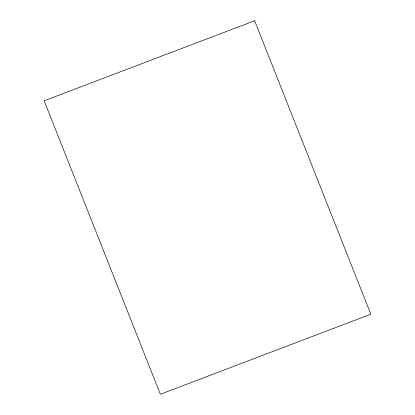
<?xml version="1.0" encoding="UTF-8"?>
<svg xmlns="http://www.w3.org/2000/svg" width="415" height="415" viewBox="0 0 415 415"><rect width="100%" height="100%" fill="white"/><g stroke="black" fill="none" stroke-linecap="round" stroke-linejoin="round"><path stroke-width="0.62" d="M254.644 20.75L44.161 100.778L160.356 394.25L370.839 314.222L254.644 20.75"/></g></svg>
